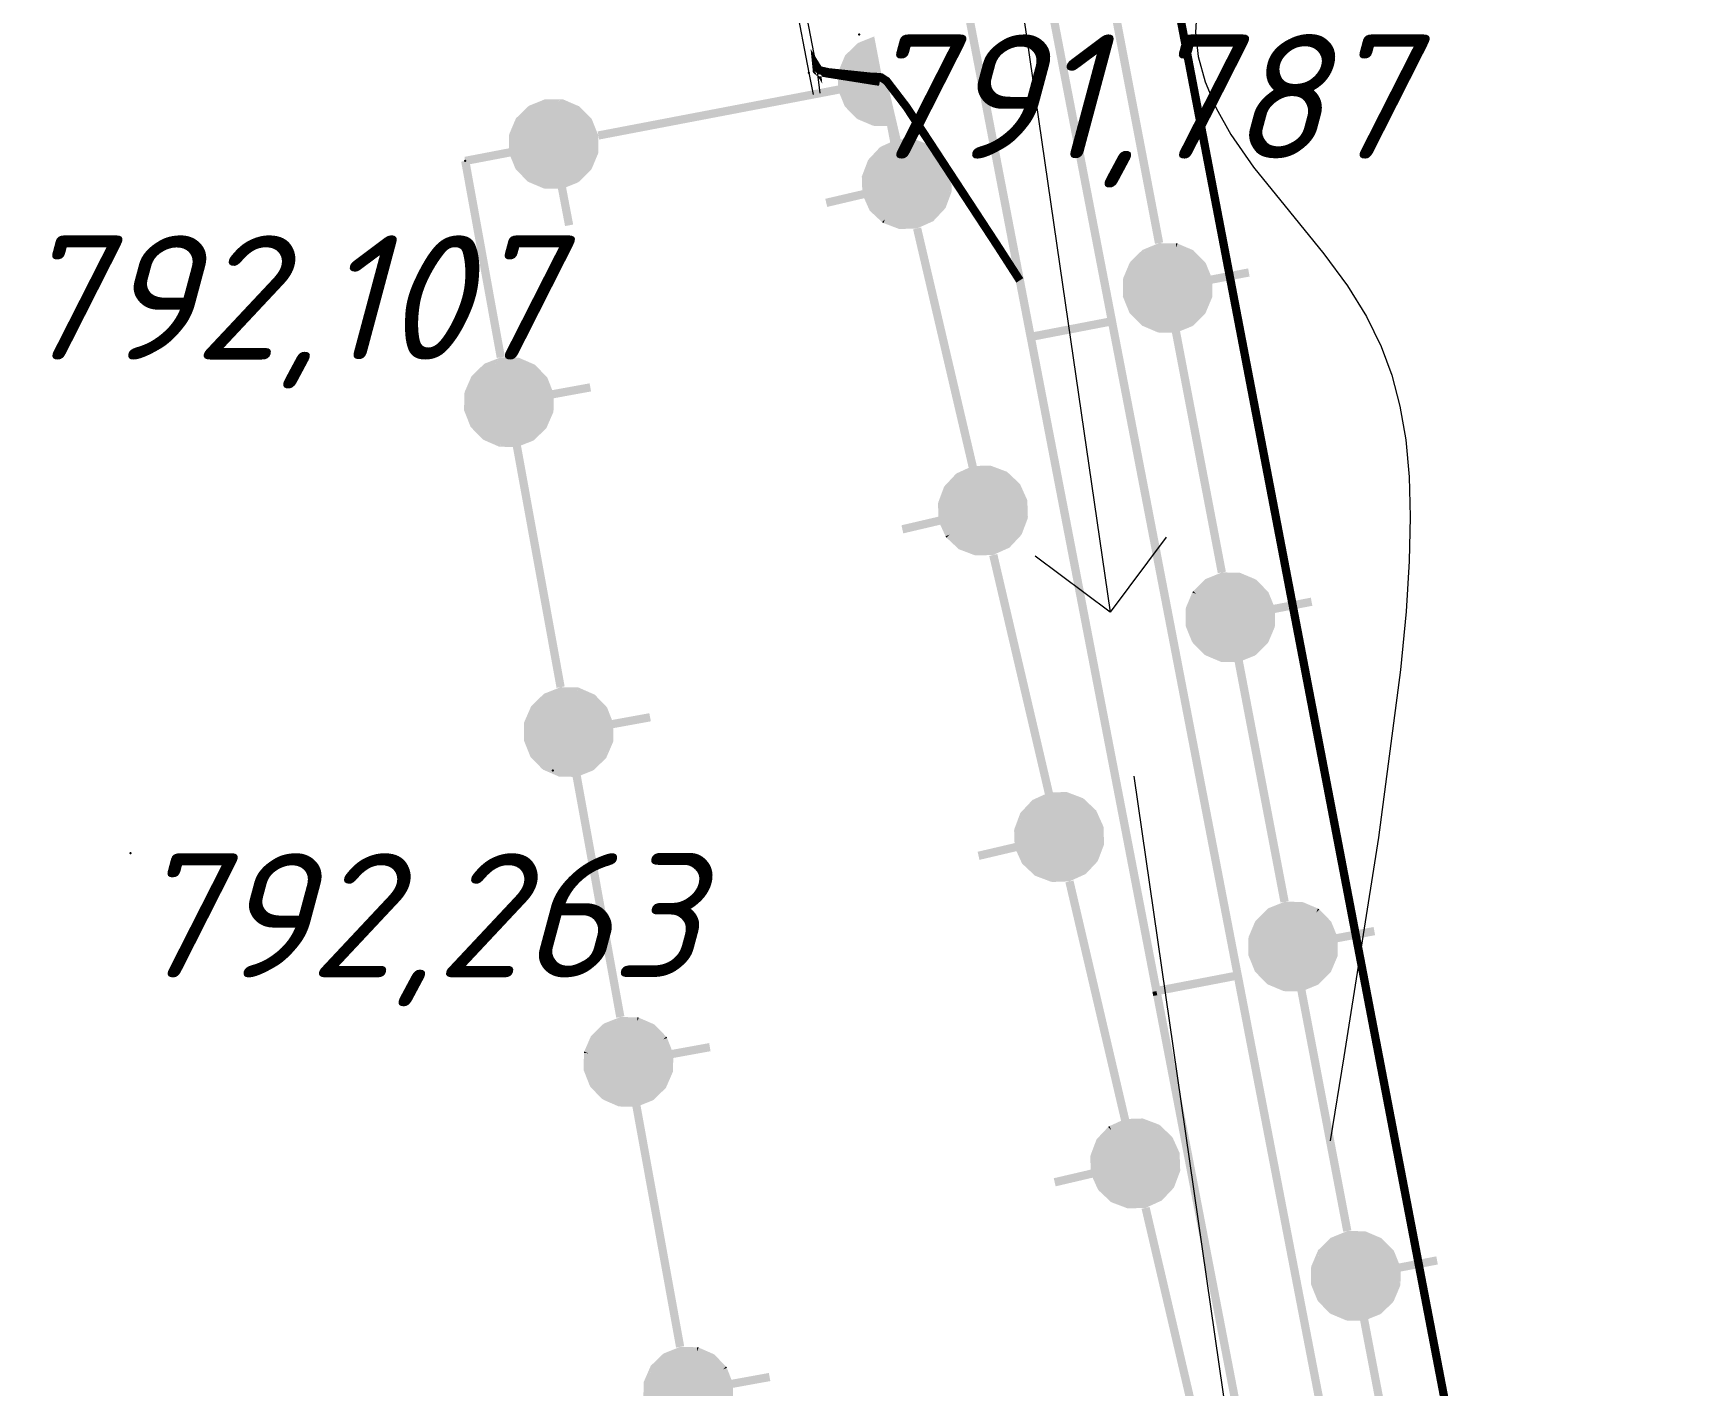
# Model space of a CAD drawing. Header units: metres. Extents: x 629572 to 645168, y 4785785 to 4790166.
# Drawn here: x 634833.16 to 634853.11, y 4788269.22 to 4788285.57 of the extents above; entities that cross this region are included whole.
import ezdxf

# ---------------------------------------------------------------- set-up
doc = ezdxf.new("R2010")
doc.units = ezdxf.units.M
doc.linetypes.add('Сплошная', pattern=[0])
doc.linetypes.add('Штриховая 1.5-1.5', pattern=[3, 1.5, -1.5])
for name, color, linetype in [('Газопровод подземный', 7, 'CONTINUOUS'), ('Горизонтали', 7, 'CONTINUOUS'), ('Дороги с покрытием (край_ бровка)', 7, 'CONTINUOUS'), ('Нурсултан', 7, 'CONTINUOUS'), ('Ограды каменные и жб (H более 1м) - по краю', 7, 'CONTINUOUS'), ('Ограды металлические (H более 1м) на металлических круглых столбах с шагом', 7, 'CONTINUOUS'), ('Проезжие части улиц и тротуаров (без бортового камня)', 7, 'CONTINUOUS')]:
    doc.layers.add(name, color=color, linetype=linetype)
doc.layers.add('ЛЭП н.напряж. подзем.', color=10, linetype='SIL_KAB_NIZVOLT', lineweight=13)
doc.styles.add('ISOCPEUR', font='isocpeui.ttf')
doc.styles.get("Standard").update_dxf_attribs({"font": 'isocpeui.ttf'})
doc.linetypes.add('GAZ_NADZ', pattern='A,10,-2.2,["|",Standard,S=1.8,R=0,X=-1.5,Y=-1],0,["-",Standard,S=1.5,R=0,X=-1.5,Y=0.05],-0.05', length=12.25)
doc.linetypes.add('SIL_KAB_NIZVOLT', pattern='A,1,["<",Standard,S=1.6,R=0,X=-1,Y=-0.8],6,0,1,[">",Standard,S=1.6,R=0,X=-0.8,Y=-0.8],-2,8,-2', length=20)

msp = doc.modelspace()

# ---------------------------------------------------------------- hatches: boundary and pattern name
at = {"layer": 'Ограды каменные и жб (H более 1м) - по краю'}
for points in [[(634844.164, 4788287.686), (634844.015, 4788288.459), (634844.004, 4788288.457), (634844.015, 4788288.459), (634843.765, 4788289.763), (634843.666, 4788289.744), (634843.917, 4788288.441), (634843.917, 4788288.441), (634843.917, 4788288.441), (634844.066, 4788287.667), (634844.605, 4788284.863), (634845.177, 4788281.888), (634845.187, 4788281.839), (634845.236, 4788281.848), (634846.218, 4788282.037), (634846.267, 4788282.047), (634846.258, 4788282.096), (634845.685, 4788285.07), (634845.146, 4788287.875), (634844.997, 4788288.648), (634844.747, 4788289.952), (634844.648, 4788289.933), (634844.899, 4788288.629), (634844.961, 4788288.641), (634844.986, 4788288.646), (634844.961, 4788288.641), (634844.961, 4788288.641), (634844.899, 4788288.629), (634845.048, 4788287.856), (634845.587, 4788285.051), (634846.15, 4788282.126), (634845.266, 4788281.956), (634844.703, 4788284.881)], [(634845.586, 4788279.762), (634846.126, 4788276.957), (634846.698, 4788273.983), (634846.747, 4788273.992), (634846.757, 4788273.943), (634847.739, 4788274.132), (634847.788, 4788274.142), (634847.778, 4788274.191), (634847.729, 4788274.181), (634847.778, 4788274.191), (634847.206, 4788277.165), (634846.667, 4788279.97), (634846.267, 4788282.047), (634846.169, 4788282.028), (634846.568, 4788279.951), (634847.108, 4788277.146), (634847.671, 4788274.221), (634846.787, 4788274.051), (634846.224, 4788276.976), (634845.685, 4788279.781), (634845.285, 4788281.858), (634845.187, 4788281.839)], [(634847.107, 4788271.857), (634847.647, 4788269.052), (634848.219, 4788266.078), (634848.228, 4788266.029), (634848.277, 4788266.038), (634849.259, 4788266.227), (634849.25, 4788266.276), (634849.299, 4788266.286), (634848.727, 4788269.26), (634848.187, 4788272.065), (634847.788, 4788274.142), (634847.69, 4788274.123), (634848.089, 4788272.046), (634848.629, 4788269.241), (634849.191, 4788266.316), (634848.308, 4788266.146), (634847.745, 4788269.071), (634847.205, 4788271.876), (634846.806, 4788273.953), (634846.708, 4788273.934)], [(634846.757, 4788273.943), (634846.747, 4788273.992), (634846.698, 4788273.983), (634846.708, 4788273.934)]]:
    msp.add_hatch(color=7, dxfattribs=at).paths.add_polyline_path(points)
at = {"layer": 'Ограды металлические (H более 1м) на металлических круглых столбах с шагом'}
for points in [[(634846.175, 4788285.928), (634846.729, 4788283.021), (634846.828, 4788283.04), (634846.274, 4788285.946), (634846.417, 4788286.004), (634846.41, 4788286.021), (634846.414, 4788286.011), (634846.417, 4788286.004), (634846.426, 4788286.008), (634846.433, 4788286.015), (634846.455, 4788286.081), (634846.455, 4788286.081), (634846.433, 4788286.015), (634846.572, 4788286.152), (634846.583, 4788286.168), (634846.579, 4788286.224), (634846.576, 4788286.258), (634846.576, 4788286.258), (634846.583, 4788286.168), (634846.659, 4788286.347), (634846.663, 4788286.367), (634846.613, 4788286.367), (634846.663, 4788286.367), (634846.664, 4788286.521), (634847.115, 4788286.607), (634847.096, 4788286.705), (634846.645, 4788286.619), (634846.595, 4788286.743), (634846.588, 4788286.762), (634846.541, 4788286.743), (634846.543, 4788286.745), (634846.541, 4788286.743), (634846.588, 4788286.762), (634846.584, 4788286.771), (634846.577, 4788286.778), (634846.487, 4788286.869), (634846.44, 4788286.917), (634846.433, 4788286.924), (634846.424, 4788286.928), (634846.382, 4788286.946), (634846.244, 4788287.004), (634846.235, 4788287.008), (634846.225, 4788287.008), (634846.225, 4788287), (634846.225, 4788286.958), (634846.225, 4788287.008), (634846.03, 4788287.01), (634846.03, 4788286.971), (634846.03, 4788286.97), (634846.03, 4788287.01), (634846.02, 4788287.01), (634846.011, 4788287.006), (634845.945, 4788286.93), (634845.945, 4788286.93), (634845.971, 4788286.96), (634846.011, 4788287.006), (634845.83, 4788286.933), (634845.849, 4788286.886), (634845.833, 4788286.926), (634845.83, 4788286.933), (634845.821, 4788286.929), (634845.814, 4788286.922), (634845.792, 4788286.856), (634845.792, 4788286.856), (634845.814, 4788286.922), (634845.675, 4788286.785), (634845.71, 4788286.75), (634845.664, 4788286.769), (634845.668, 4788286.713), (634845.67, 4788286.679), (634845.67, 4788286.679), (634845.664, 4788286.769), (634845.588, 4788286.589), (634845.633, 4788286.57), (634845.618, 4788286.577), (634845.588, 4788286.589), (634845.584, 4788286.57), (634845.634, 4788286.57), (634845.584, 4788286.57), (634845.593, 4788286.552), (634845.63, 4788286.479), (634845.63, 4788286.479), (634845.584, 4788286.57), (634845.582, 4788286.375), (634845.582, 4788286.365), (634845.586, 4788286.356), (634845.652, 4788286.194), (634845.659, 4788286.175), (634845.67, 4788286.159), (634845.76, 4788286.067), (634845.807, 4788286.02), (634845.823, 4788286.009), (634845.829, 4788286.024), (634845.842, 4788286.055), (634845.823, 4788286.009), (634845.865, 4788285.991), (634846.002, 4788285.933), (634846.011, 4788285.929), (634846.021, 4788285.929)], [(634842.897, 4788284.935), (634839.991, 4788284.38), (634840.009, 4788284.282), (634842.916, 4788284.837), (634842.974, 4788284.694), (634843.02, 4788284.712), (634842.981, 4788284.697), (634842.974, 4788284.694), (634842.984, 4788284.677), (634843.121, 4788284.538), (634843.137, 4788284.527), (634843.317, 4788284.451), (634843.336, 4788284.447), (634843.337, 4788284.497), (634843.336, 4788284.447), (634843.49, 4788284.446), (634843.576, 4788283.995), (634843.625, 4788284.005), (634843.579, 4788284.25), (634843.541, 4788284.446), (634843.541, 4788284.448), (634843.534, 4788284.486), (634843.534, 4788284.486), (634843.532, 4788284.496), (634843.532, 4788284.496), (634843.532, 4788284.496), (634843.532, 4788284.496), (634843.532, 4788284.496), (634843.531, 4788284.501), (634843.53, 4788284.506), (634843.53, 4788284.506), (634843.526, 4788284.524), (634843.526, 4788284.528), (634843.523, 4788284.541), (634843.522, 4788284.546), (634843.354, 4788285.428), (634843.353, 4788285.433), (634843.346, 4788285.468), (634843.344, 4788285.478), (634843.335, 4788285.526), (634843.335, 4788285.528), (634843.326, 4788285.524), (634843.163, 4788285.459), (634843.145, 4788285.451), (634843.163, 4788285.405), (634843.145, 4788285.451), (634843.128, 4788285.441), (634843.037, 4788285.351), (634842.989, 4788285.304), (634842.982, 4788285.297), (634842.978, 4788285.288), (634842.961, 4788285.246), (634842.902, 4788285.108), (634842.898, 4788285.089), (634842.906, 4788285.089), (634842.942, 4788285.088), (634842.898, 4788285.089)], [(634843.654, 4788284.283), (634843.487, 4788284.998), (634843.461, 4788284.992), (634843.389, 4788284.976), (634843.556, 4788284.26), (634843.416, 4788284.196), (634843.4, 4788284.185), (634843.381, 4788284.118), (634843.4, 4788284.185), (634843.267, 4788284.042), (634843.303, 4788284.008), (634843.279, 4788284.031), (634843.267, 4788284.042), (634843.257, 4788284.026), (634843.263, 4788283.97), (634843.267, 4788283.936), (634843.257, 4788284.026), (634843.188, 4788283.843), (634843.235, 4788283.826), (634843.218, 4788283.832), (634843.188, 4788283.843), (634843.184, 4788283.834), (634843.185, 4788283.824), (634843.195, 4788283.806), (634843.235, 4788283.734), (634843.185, 4788283.824), (634843.19, 4788283.67), (634842.743, 4788283.566), (634842.766, 4788283.468), (634843.213, 4788283.573), (634843.268, 4788283.45), (634843.276, 4788283.432), (634843.28, 4788283.423), (634843.288, 4788283.416), (634843.31, 4788283.44), (634843.322, 4788283.453), (634843.288, 4788283.416), (634843.381, 4788283.329), (634843.43, 4788283.283), (634843.464, 4788283.32), (634843.447, 4788283.273), (634843.489, 4788283.257), (634843.629, 4788283.204), (634843.638, 4788283.201), (634843.648, 4788283.201), (634843.843, 4788283.207), (634843.853, 4788283.208), (634843.862, 4788283.212), (634844.04, 4788283.292), (634844.019, 4788283.338), (634844.037, 4788283.299), (634844.04, 4788283.292), (634844.049, 4788283.296), (634844.056, 4788283.304), (634844.019, 4788283.338), (634844.056, 4788283.304), (634844.075, 4788283.371), (634844.056, 4788283.304), (634844.189, 4788283.446), (634844.196, 4788283.453), (634844.2, 4788283.463), (634844.153, 4788283.48), (634844.2, 4788283.463), (634844.268, 4788283.645), (634844.222, 4788283.663), (634844.238, 4788283.657), (634844.268, 4788283.645), (634844.271, 4788283.665), (634844.221, 4788283.663), (634844.271, 4788283.665), (634844.262, 4788283.682), (634844.249, 4788283.705), (634844.271, 4788283.665), (634844.265, 4788283.86), (634844.265, 4788283.87), (634844.261, 4788283.879), (634844.188, 4788284.038), (634844.18, 4788284.056), (634844.134, 4788284.036), (634844.18, 4788284.056), (634844.169, 4788284.072), (634844.146, 4788284.048), (634844.141, 4788284.043), (634844.169, 4788284.072), (634844.075, 4788284.16), (634844.026, 4788284.205), (634844.019, 4788284.212), (634844.01, 4788284.216), (634843.967, 4788284.232), (634843.827, 4788284.284), (634843.809, 4788284.238), (634843.809, 4788284.241), (634843.809, 4788284.238), (634843.827, 4788284.284), (634843.818, 4788284.288), (634843.808, 4788284.288)], [(634838.869, 4788281.66), (634838.448, 4788283.984), (634838.937, 4788284.077), (634838.995, 4788283.935), (634839.005, 4788283.918), (634839.142, 4788283.779), (634839.149, 4788283.772), (634839.158, 4788283.768), (634839.178, 4788283.814), (634839.158, 4788283.768), (634839.214, 4788283.772), (634839.248, 4788283.775), (634839.158, 4788283.768), (634839.338, 4788283.692), (634839.357, 4788283.688), (634839.357, 4788283.738), (634839.357, 4788283.688), (634839.511, 4788283.687), (634839.597, 4788283.236), (634839.695, 4788283.255), (634839.609, 4788283.706), (634839.734, 4788283.756), (634839.752, 4788283.764), (634839.768, 4788283.774), (634839.86, 4788283.864), (634839.907, 4788283.911), (634839.872, 4788283.947), (634839.907, 4788283.911), (634839.918, 4788283.927), (634839.936, 4788283.969), (634839.994, 4788284.107), (634839.948, 4788284.126), (634839.994, 4788284.107), (634839.998, 4788284.116), (634839.998, 4788284.126), (634839.991, 4788284.126), (634839.954, 4788284.126), (634839.998, 4788284.126), (634840, 4788284.321), (634840, 4788284.331), (634839.996, 4788284.34), (634839.959, 4788284.325), (634839.996, 4788284.34), (634839.923, 4788284.521), (634839.911, 4788284.516), (634839.916, 4788284.518), (634839.923, 4788284.521), (634839.919, 4788284.53), (634839.912, 4788284.537), (634839.877, 4788284.502), (634839.912, 4788284.537), (634839.775, 4788284.677), (634839.74, 4788284.641), (634839.764, 4788284.665), (634839.775, 4788284.677), (634839.768, 4788284.684), (634839.759, 4788284.687), (634839.58, 4788284.764), (634839.56, 4788284.718), (634839.567, 4788284.734), (634839.58, 4788284.764), (634839.571, 4788284.767), (634839.561, 4788284.768), (634839.542, 4788284.758), (634839.469, 4788284.721), (634839.561, 4788284.768), (634839.365, 4788284.769), (634839.356, 4788284.769), (634839.346, 4788284.765), (634839.184, 4788284.7), (634839.165, 4788284.692), (634839.149, 4788284.681), (634839.172, 4788284.658), (634839.184, 4788284.646), (634839.149, 4788284.681), (634839.058, 4788284.591), (634839.01, 4788284.545), (634839.003, 4788284.538), (634838.999, 4788284.528), (634838.981, 4788284.487), (634838.923, 4788284.349), (634838.969, 4788284.329), (634838.923, 4788284.349), (634838.919, 4788284.33), (634838.918, 4788284.176), (634838.381, 4788284.073), (634838.384, 4788284.054), (634838.39, 4788284.024), (634838.36, 4788284.019), (634838.341, 4788284.015), (634838.771, 4788281.642)], [(634843.452, 4788283.288), (634843.464, 4788283.32), (634843.43, 4788283.283), (634843.447, 4788283.273)], [(634844.575, 4788280.338), (634843.902, 4788283.219), (634843.805, 4788283.196), (634844.477, 4788280.315), (634844.337, 4788280.251), (634844.321, 4788280.24), (634844.302, 4788280.173), (634844.321, 4788280.24), (634844.188, 4788280.097), (634844.177, 4788280.081), (634844.109, 4788279.898), (634844.106, 4788279.879), (634844.111, 4788279.725), (634843.664, 4788279.621), (634843.686, 4788279.523), (634844.133, 4788279.628), (634844.189, 4788279.505), (634844.197, 4788279.487), (634844.243, 4788279.508), (634844.208, 4788279.472), (634844.302, 4788279.384), (634844.351, 4788279.338), (634844.358, 4788279.331), (634844.367, 4788279.328), (634844.41, 4788279.312), (634844.55, 4788279.259), (634844.559, 4788279.256), (634844.569, 4788279.256), (634844.764, 4788279.262), (634844.763, 4788279.301), (634844.763, 4788279.302), (634844.764, 4788279.262), (634844.774, 4788279.263), (634844.783, 4788279.267), (634844.767, 4788279.303), (634844.783, 4788279.267), (634844.846, 4788279.346), (634844.821, 4788279.315), (634844.783, 4788279.267), (634844.961, 4788279.347), (634844.97, 4788279.352), (634844.977, 4788279.359), (634844.996, 4788279.426), (634844.977, 4788279.359), (634845.11, 4788279.501), (634845.12, 4788279.518), (634845.074, 4788279.535), (634845.12, 4788279.518), (634845.114, 4788279.573), (634845.11, 4788279.608), (634845.12, 4788279.518), (634845.189, 4788279.7), (634845.192, 4788279.72), (634845.142, 4788279.718), (634845.143, 4788279.718), (634845.142, 4788279.718), (634845.192, 4788279.72), (634845.186, 4788279.915), (634845.185, 4788279.925), (634845.181, 4788279.934), (634845.145, 4788279.917), (634845.181, 4788279.934), (634845.109, 4788280.093), (634845.101, 4788280.111), (634845.097, 4788280.12), (634845.089, 4788280.127), (634845.067, 4788280.104), (634845.055, 4788280.091), (634845.089, 4788280.127), (634844.996, 4788280.215), (634844.947, 4788280.261), (634844.94, 4788280.267), (634844.93, 4788280.271), (634844.888, 4788280.287), (634844.748, 4788280.339), (634844.729, 4788280.343), (634844.729, 4788280.335), (634844.73, 4788280.301), (634844.729, 4788280.343)], [(634846.934, 4788281.948), (634847.488, 4788279.042), (634847.586, 4788279.06), (634847.032, 4788281.967), (634847.175, 4788282.025), (634847.168, 4788282.041), (634847.172, 4788282.032), (634847.175, 4788282.025), (634847.184, 4788282.029), (634847.191, 4788282.035), (634847.156, 4788282.071), (634847.191, 4788282.035), (634847.33, 4788282.172), (634847.31, 4788282.193), (634847.319, 4788282.184), (634847.33, 4788282.172), (634847.337, 4788282.179), (634847.341, 4788282.188), (634847.295, 4788282.208), (634847.295, 4788282.208), (634847.341, 4788282.188), (634847.337, 4788282.244), (634847.335, 4788282.279), (634847.335, 4788282.279), (634847.341, 4788282.188), (634847.417, 4788282.368), (634847.421, 4788282.377), (634847.421, 4788282.387), (634847.371, 4788282.388), (634847.421, 4788282.387), (634847.412, 4788282.405), (634847.375, 4788282.479), (634847.375, 4788282.479), (634847.421, 4788282.387), (634847.423, 4788282.541), (634847.873, 4788282.627), (634847.855, 4788282.725), (634847.404, 4788282.639), (634847.353, 4788282.764), (634847.346, 4788282.782), (634847.335, 4788282.799), (634847.245, 4788282.89), (634847.198, 4788282.938), (634847.182, 4788282.949), (634847.176, 4788282.933), (634847.163, 4788282.903), (634847.182, 4788282.949), (634847.141, 4788282.966), (634847.003, 4788283.025), (634846.983, 4788282.979), (634846.984, 4788283.029), (634846.789, 4788283.03), (634846.788, 4788282.991), (634846.788, 4788282.99), (634846.788, 4788282.99), (634846.789, 4788283.03), (634846.779, 4788283.03), (634846.769, 4788283.027), (634846.589, 4788282.953), (634846.607, 4788282.907), (634846.591, 4788282.946), (634846.589, 4788282.953), (634846.579, 4788282.95), (634846.572, 4788282.943), (634846.607, 4788282.907), (634846.572, 4788282.943), (634846.433, 4788282.806), (634846.422, 4788282.79), (634846.426, 4788282.734), (634846.429, 4788282.7), (634846.429, 4788282.7), (634846.422, 4788282.79), (634846.346, 4788282.61), (634846.342, 4788282.591), (634846.392, 4788282.591), (634846.377, 4788282.597), (634846.392, 4788282.591), (634846.342, 4788282.591), (634846.351, 4788282.573), (634846.388, 4788282.499), (634846.388, 4788282.499), (634846.342, 4788282.591), (634846.341, 4788282.396), (634846.34, 4788282.386), (634846.344, 4788282.377), (634846.41, 4788282.214), (634846.417, 4788282.196), (634846.421, 4788282.187), (634846.428, 4788282.18), (634846.451, 4788282.202), (634846.464, 4788282.215), (634846.428, 4788282.18), (634846.518, 4788282.088), (634846.565, 4788282.041), (634846.572, 4788282.033), (634846.581, 4788282.03), (634846.623, 4788282.012), (634846.761, 4788281.953), (634846.78, 4788281.949)], [(634847.003, 4788283.025), (634846.994, 4788283.029), (634846.984, 4788283.029), (634846.984, 4788283.021), (634846.983, 4788282.979)], [(634838.966, 4788280.567), (634839.494, 4788277.656), (634839.592, 4788277.674), (634839.064, 4788280.585), (634839.207, 4788280.642), (634839.189, 4788280.688), (634839.205, 4788280.649), (634839.207, 4788280.642), (634839.224, 4788280.652), (634839.364, 4788280.788), (634839.371, 4788280.795), (634839.375, 4788280.804), (634839.329, 4788280.824), (634839.375, 4788280.804), (634839.372, 4788280.86), (634839.369, 4788280.894), (634839.375, 4788280.804), (634839.453, 4788280.983), (634839.457, 4788280.992), (634839.457, 4788281.002), (634839.46, 4788281.156), (634839.911, 4788281.238), (634839.894, 4788281.336), (634839.442, 4788281.254), (634839.393, 4788281.379), (634839.385, 4788281.398), (634839.382, 4788281.407), (634839.375, 4788281.414), (634839.351, 4788281.391), (634839.339, 4788281.379), (634839.375, 4788281.414), (634839.286, 4788281.506), (634839.239, 4788281.554), (634839.203, 4788281.52), (634839.239, 4788281.554), (634839.232, 4788281.561), (634839.223, 4788281.565), (634839.217, 4788281.55), (634839.209, 4788281.533), (634839.223, 4788281.565), (634839.182, 4788281.583), (634839.044, 4788281.643), (634839.035, 4788281.647), (634839.025, 4788281.647), (634839.025, 4788281.64), (634839.025, 4788281.626), (634839.025, 4788281.647), (634838.83, 4788281.651), (634838.82, 4788281.651), (634838.811, 4788281.647), (634838.826, 4788281.61), (634838.811, 4788281.647), (634838.745, 4788281.572), (634838.77, 4788281.601), (634838.811, 4788281.647), (634838.629, 4788281.576), (634838.637, 4788281.556), (634838.632, 4788281.568), (634838.629, 4788281.576), (634838.62, 4788281.572), (634838.613, 4788281.565), (634838.648, 4788281.529), (634838.613, 4788281.565), (634838.591, 4788281.499), (634838.613, 4788281.565), (634838.473, 4788281.429), (634838.508, 4788281.393), (634838.484, 4788281.417), (634838.473, 4788281.429), (634838.466, 4788281.422), (634838.462, 4788281.413), (634838.384, 4788281.234), (634838.38, 4788281.215), (634838.43, 4788281.214), (634838.38, 4788281.215), (634838.376, 4788281.02), (634838.416, 4788281.02), (634838.376, 4788281.02), (634838.376, 4788281.01), (634838.38, 4788281.001), (634838.444, 4788280.838), (634838.452, 4788280.82), (634838.498, 4788280.838), (634838.452, 4788280.82), (634838.455, 4788280.81), (634838.462, 4788280.803), (634838.551, 4788280.711), (634838.598, 4788280.663), (634838.634, 4788280.698), (634838.598, 4788280.663), (634838.614, 4788280.652), (634838.655, 4788280.634), (634838.793, 4788280.574), (634838.802, 4788280.57), (634838.812, 4788280.57), (634838.812, 4788280.578), (634838.813, 4788280.62), (634838.812, 4788280.57)], [(634844.201, 4788279.478), (634844.208, 4788279.472), (634844.231, 4788279.495), (634844.243, 4788279.508), (634844.197, 4788279.487)], [(634845.495, 4788276.393), (634844.823, 4788279.274), (634844.725, 4788279.251), (634845.398, 4788276.37), (634845.258, 4788276.306), (634845.249, 4788276.302), (634845.242, 4788276.295), (634845.223, 4788276.228), (634845.242, 4788276.295), (634845.109, 4788276.153), (634845.102, 4788276.145), (634845.098, 4788276.136), (634845.145, 4788276.118), (634845.098, 4788276.136), (634845.105, 4788276.08), (634845.109, 4788276.046), (634845.098, 4788276.136), (634845.03, 4788275.953), (634845.026, 4788275.934), (634845.031, 4788275.78), (634844.585, 4788275.676), (634844.607, 4788275.578), (634845.054, 4788275.683), (634845.11, 4788275.561), (634845.118, 4788275.542), (634845.122, 4788275.533), (634845.129, 4788275.527), (634845.151, 4788275.55), (634845.163, 4788275.563), (634845.129, 4788275.527), (634845.223, 4788275.439), (634845.272, 4788275.393), (634845.279, 4788275.386), (634845.288, 4788275.383), (634845.331, 4788275.367), (634845.471, 4788275.314), (634845.49, 4788275.311), (634845.49, 4788275.319), (634845.488, 4788275.361), (634845.49, 4788275.311), (634845.685, 4788275.318), (634845.695, 4788275.318), (634845.704, 4788275.322), (634845.753, 4788275.383), (634845.742, 4788275.37), (634845.704, 4788275.322), (634845.882, 4788275.403), (634845.898, 4788275.414), (634845.917, 4788275.481), (634845.898, 4788275.414), (634846.031, 4788275.556), (634846.041, 4788275.573), (634845.994, 4788275.59), (634846.041, 4788275.573), (634846.035, 4788275.628), (634846.031, 4788275.663), (634846.041, 4788275.573), (634846.11, 4788275.755), (634846.113, 4788275.775), (634846.103, 4788275.792), (634846.063, 4788275.864), (634846.113, 4788275.775), (634846.107, 4788275.97), (634846.067, 4788275.968), (634846.107, 4788275.97), (634846.106, 4788275.98), (634846.102, 4788275.989), (634846.03, 4788276.148), (634846.022, 4788276.166), (634846.018, 4788276.175), (634846.01, 4788276.182), (634845.988, 4788276.159), (634845.976, 4788276.146), (634846.01, 4788276.182), (634845.917, 4788276.27), (634845.868, 4788276.316), (634845.834, 4788276.279), (634845.868, 4788276.316), (634845.861, 4788276.322), (634845.851, 4788276.326), (634845.809, 4788276.342), (634845.669, 4788276.395), (634845.659, 4788276.398), (634845.649, 4788276.398), (634845.65, 4788276.39), (634845.651, 4788276.348), (634845.649, 4788276.398)], [(634847.692, 4788277.969), (634848.246, 4788275.062), (634848.345, 4788275.081), (634847.791, 4788277.988), (634847.933, 4788278.045), (634847.927, 4788278.062), (634847.931, 4788278.052), (634847.933, 4788278.045), (634847.95, 4788278.056), (634847.972, 4788278.122), (634847.972, 4788278.122), (634847.95, 4788278.056), (634848.089, 4788278.193), (634848.1, 4788278.209), (634848.096, 4788278.265), (634848.093, 4788278.299), (634848.093, 4788278.299), (634848.1, 4788278.209), (634848.176, 4788278.389), (634848.18, 4788278.408), (634848.171, 4788278.426), (634848.134, 4788278.499), (634848.18, 4788278.408), (634848.181, 4788278.562), (634848.632, 4788278.648), (634848.613, 4788278.746), (634848.162, 4788278.66), (634848.112, 4788278.784), (634848.104, 4788278.803), (634848.058, 4788278.784), (634848.104, 4788278.803), (634848.101, 4788278.812), (634848.094, 4788278.819), (634848.004, 4788278.911), (634847.957, 4788278.958), (634847.921, 4788278.923), (634847.957, 4788278.958), (634847.95, 4788278.965), (634847.941, 4788278.969), (634847.899, 4788278.987), (634847.761, 4788279.045), (634847.752, 4788279.049), (634847.742, 4788279.049), (634847.547, 4788279.051), (634847.547, 4788279.012), (634847.547, 4788279.011), (634847.547, 4788279.011), (634847.547, 4788279.051), (634847.537, 4788279.051), (634847.528, 4788279.047), (634847.462, 4788278.971), (634847.488, 4788279.001), (634847.528, 4788279.047), (634847.347, 4788278.974), (634847.366, 4788278.928), (634847.35, 4788278.967), (634847.347, 4788278.974), (634847.338, 4788278.97), (634847.331, 4788278.963), (634847.309, 4788278.897), (634847.309, 4788278.897), (634847.331, 4788278.963), (634847.192, 4788278.826), (634847.227, 4788278.791), (634847.181, 4788278.81), (634847.185, 4788278.755), (634847.187, 4788278.72), (634847.187, 4788278.72), (634847.181, 4788278.81), (634847.105, 4788278.631), (634847.15, 4788278.611), (634847.134, 4788278.618), (634847.105, 4788278.631), (634847.101, 4788278.612), (634847.151, 4788278.611), (634847.101, 4788278.612), (634847.11, 4788278.593), (634847.147, 4788278.52), (634847.147, 4788278.52), (634847.101, 4788278.612), (634847.099, 4788278.417), (634847.099, 4788278.407), (634847.103, 4788278.397), (634847.168, 4788278.235), (634847.176, 4788278.217), (634847.187, 4788278.2), (634847.277, 4788278.109), (634847.323, 4788278.061), (634847.34, 4788278.05), (634847.346, 4788278.065), (634847.359, 4788278.096), (634847.34, 4788278.05), (634847.381, 4788278.032), (634847.519, 4788277.974), (634847.539, 4788278.02), (634847.538, 4788277.982), (634847.539, 4788278.02), (634847.519, 4788277.974), (634847.528, 4788277.97), (634847.538, 4788277.97)], [(634847.181, 4788278.81), (634847.227, 4788278.791), (634847.203, 4788278.815), (634847.192, 4788278.826), (634847.185, 4788278.819)], [(634839.688, 4788276.581), (634840.216, 4788273.67), (634840.314, 4788273.688), (634839.787, 4788276.599), (634839.93, 4788276.656), (634839.922, 4788276.675), (634839.927, 4788276.663), (634839.93, 4788276.656), (634839.946, 4788276.666), (634839.912, 4788276.702), (634839.946, 4788276.666), (634840.087, 4788276.802), (634840.094, 4788276.809), (634840.098, 4788276.818), (634840.094, 4788276.874), (634840.092, 4788276.908), (634840.098, 4788276.818), (634840.175, 4788276.997), (634840.179, 4788277.006), (634840.18, 4788277.016), (634840.182, 4788277.17), (634840.634, 4788277.252), (634840.616, 4788277.35), (634840.164, 4788277.268), (634840.115, 4788277.393), (634840.108, 4788277.412), (634840.061, 4788277.393), (634840.108, 4788277.412), (634840.104, 4788277.421), (634840.097, 4788277.428), (634840.074, 4788277.405), (634840.063, 4788277.394), (634840.097, 4788277.428), (634840.008, 4788277.52), (634839.962, 4788277.568), (634839.926, 4788277.534), (634839.962, 4788277.568), (634839.955, 4788277.575), (634839.946, 4788277.579), (634839.939, 4788277.564), (634839.926, 4788277.534), (634839.946, 4788277.579), (634839.904, 4788277.597), (634839.767, 4788277.657), (634839.758, 4788277.661), (634839.748, 4788277.661), (634839.748, 4788277.654), (634839.747, 4788277.611), (634839.748, 4788277.661), (634839.553, 4788277.665), (634839.543, 4788277.665), (634839.533, 4788277.661), (634839.548, 4788277.624), (634839.533, 4788277.661), (634839.467, 4788277.586), (634839.493, 4788277.615), (634839.533, 4788277.661), (634839.352, 4788277.589), (634839.36, 4788277.57), (634839.355, 4788277.582), (634839.352, 4788277.589), (634839.343, 4788277.586), (634839.336, 4788277.579), (634839.37, 4788277.543), (634839.336, 4788277.579), (634839.313, 4788277.513), (634839.336, 4788277.579), (634839.195, 4788277.443), (634839.23, 4788277.407), (634839.207, 4788277.431), (634839.195, 4788277.443), (634839.188, 4788277.436), (634839.184, 4788277.427), (634839.188, 4788277.371), (634839.19, 4788277.337), (634839.184, 4788277.427), (634839.106, 4788277.248), (634839.152, 4788277.228), (634839.136, 4788277.235), (634839.106, 4788277.248), (634839.102, 4788277.239), (634839.102, 4788277.229), (634839.099, 4788277.034), (634839.099, 4788277.024), (634839.102, 4788277.015), (634839.14, 4788277.03), (634839.102, 4788277.015), (634839.167, 4788276.852), (634839.174, 4788276.834), (634839.221, 4788276.852), (634839.174, 4788276.834), (634839.178, 4788276.824), (634839.185, 4788276.817), (634839.274, 4788276.725), (634839.32, 4788276.677), (634839.356, 4788276.712), (634839.32, 4788276.677), (634839.336, 4788276.666), (634839.343, 4788276.681), (634839.344, 4788276.684), (634839.336, 4788276.666), (634839.378, 4788276.648), (634839.515, 4788276.588), (634839.524, 4788276.584), (634839.534, 4788276.584), (634839.534, 4788276.592), (634839.535, 4788276.634), (634839.534, 4788276.584)], [(634846.416, 4788272.448), (634845.744, 4788275.329), (634845.646, 4788275.306), (634846.319, 4788272.425), (634846.179, 4788272.361), (634846.199, 4788272.316), (634846.163, 4788272.35), (634846.144, 4788272.283), (634846.163, 4788272.35), (634846.029, 4788272.208), (634846.023, 4788272.2), (634846.019, 4788272.191), (634846.066, 4788272.173), (634846.019, 4788272.191), (634845.95, 4788272.008), (634845.986, 4788271.995), (634845.981, 4788271.997), (634845.95, 4788272.008), (634845.947, 4788271.989), (634845.997, 4788271.991), (634845.947, 4788271.989), (634845.957, 4788271.971), (634845.981, 4788271.929), (634845.947, 4788271.989), (634845.952, 4788271.835), (634845.505, 4788271.731), (634845.528, 4788271.633), (634845.975, 4788271.738), (634846.03, 4788271.616), (634846.039, 4788271.597), (634846.084, 4788271.618), (634846.039, 4788271.597), (634846.05, 4788271.582), (634846.072, 4788271.605), (634846.077, 4788271.611), (634846.05, 4788271.582), (634846.144, 4788271.494), (634846.192, 4788271.448), (634846.2, 4788271.442), (634846.209, 4788271.438), (634846.252, 4788271.422), (634846.392, 4788271.369), (634846.409, 4788271.416), (634846.409, 4788271.413), (634846.409, 4788271.416), (634846.392, 4788271.369), (634846.401, 4788271.366), (634846.411, 4788271.366), (634846.606, 4788271.373), (634846.616, 4788271.373), (634846.625, 4788271.377), (634846.666, 4788271.429), (634846.663, 4788271.425), (634846.625, 4788271.377), (634846.803, 4788271.458), (634846.782, 4788271.503), (634846.799, 4788271.465), (634846.803, 4788271.458), (634846.812, 4788271.462), (634846.818, 4788271.469), (634846.838, 4788271.536), (634846.818, 4788271.469), (634846.952, 4788271.611), (634846.915, 4788271.646), (634846.94, 4788271.623), (634846.952, 4788271.611), (634846.959, 4788271.619), (634846.962, 4788271.628), (634847.031, 4788271.811), (634846.984, 4788271.828), (634847, 4788271.822), (634847.031, 4788271.811), (634847.034, 4788271.82), (634847.034, 4788271.83), (634847.024, 4788271.848), (634846.984, 4788271.919), (634847.034, 4788271.83), (634847.027, 4788272.025), (634846.987, 4788272.023), (634847.027, 4788272.025), (634847.027, 4788272.035), (634847.023, 4788272.044), (634846.951, 4788272.203), (634846.942, 4788272.221), (634846.897, 4788272.201), (634846.942, 4788272.221), (634846.931, 4788272.237), (634846.837, 4788272.325), (634846.789, 4788272.371), (634846.754, 4788272.334), (634846.789, 4788272.371), (634846.772, 4788272.381), (634846.766, 4788272.365), (634846.754, 4788272.334), (634846.772, 4788272.381), (634846.73, 4788272.397), (634846.589, 4788272.45), (634846.572, 4788272.403), (634846.589, 4788272.45), (634846.58, 4788272.453), (634846.57, 4788272.453)], [(634848.451, 4788273.99), (634849.005, 4788271.083), (634849.103, 4788271.102), (634848.549, 4788274.008), (634848.692, 4788274.066), (634848.673, 4788274.112), (634848.689, 4788274.073), (634848.692, 4788274.066), (634848.701, 4788274.07), (634848.708, 4788274.077), (634848.847, 4788274.214), (634848.827, 4788274.234), (634848.836, 4788274.225), (634848.847, 4788274.214), (634848.854, 4788274.221), (634848.858, 4788274.23), (634848.812, 4788274.249), (634848.858, 4788274.23), (634848.934, 4788274.409), (634848.938, 4788274.419), (634848.938, 4788274.428), (634848.929, 4788274.447), (634848.892, 4788274.52), (634848.938, 4788274.428), (634848.939, 4788274.583), (634849.39, 4788274.668), (634849.372, 4788274.767), (634848.921, 4788274.681), (634848.87, 4788274.805), (634848.863, 4788274.824), (634848.817, 4788274.805), (634848.817, 4788274.805), (634848.863, 4788274.824), (634848.852, 4788274.84), (634848.762, 4788274.931), (634848.715, 4788274.979), (634848.68, 4788274.944), (634848.699, 4788274.99), (634848.657, 4788275.008), (634848.52, 4788275.066), (634848.5, 4788275.02), (634848.52, 4788275.066), (634848.5, 4788275.07), (634848.305, 4788275.072), (634848.305, 4788275.033), (634848.305, 4788275.032), (634848.305, 4788275.032), (634848.305, 4788275.072), (634848.295, 4788275.072), (634848.286, 4788275.068), (634848.105, 4788274.995), (634848.124, 4788274.948), (634848.108, 4788274.988), (634848.105, 4788274.995), (634848.096, 4788274.991), (634848.089, 4788274.984), (634848.124, 4788274.948), (634848.089, 4788274.984), (634847.95, 4788274.847), (634847.939, 4788274.831), (634847.943, 4788274.775), (634847.946, 4788274.741), (634847.946, 4788274.741), (634847.939, 4788274.831), (634847.863, 4788274.651), (634847.859, 4788274.632), (634847.868, 4788274.614), (634847.905, 4788274.541), (634847.905, 4788274.541), (634847.859, 4788274.632), (634847.857, 4788274.437), (634847.857, 4788274.427), (634847.861, 4788274.418), (634847.927, 4788274.256), (634847.934, 4788274.237), (634847.938, 4788274.228), (634847.945, 4788274.221), (634847.968, 4788274.244), (634847.981, 4788274.256), (634847.945, 4788274.221), (634848.035, 4788274.129), (634848.082, 4788274.082), (634848.089, 4788274.075), (634848.098, 4788274.071), (634848.14, 4788274.053), (634848.278, 4788273.995), (634848.297, 4788273.991)], [(634848.693, 4788274.975), (634848.68, 4788274.944), (634848.715, 4788274.979), (634848.699, 4788274.99)], [(634840.411, 4788272.595), (634840.939, 4788269.684), (634841.037, 4788269.702), (634840.509, 4788272.613), (634840.653, 4788272.67), (634840.645, 4788272.689), (634840.65, 4788272.677), (634840.653, 4788272.67), (634840.669, 4788272.68), (634840.634, 4788272.716), (634840.669, 4788272.68), (634840.809, 4788272.816), (634840.816, 4788272.823), (634840.82, 4788272.832), (634840.898, 4788273.011), (634840.902, 4788273.02), (634840.902, 4788273.03), (634840.905, 4788273.184), (634841.356, 4788273.266), (634841.339, 4788273.364), (634840.887, 4788273.282), (634840.838, 4788273.407), (634840.83, 4788273.426), (634840.784, 4788273.407), (634840.82, 4788273.442), (634840.731, 4788273.534), (634840.684, 4788273.582), (634840.677, 4788273.589), (634840.668, 4788273.593), (634840.627, 4788273.611), (634840.489, 4788273.671), (634840.469, 4788273.625), (634840.47, 4788273.675), (634840.275, 4788273.679), (634840.265, 4788273.679), (634840.256, 4788273.675), (634840.271, 4788273.638), (634840.256, 4788273.675), (634840.19, 4788273.6), (634840.215, 4788273.629), (634840.256, 4788273.675), (634840.074, 4788273.603), (634840.093, 4788273.557), (634840.077, 4788273.596), (634840.074, 4788273.603), (634840.065, 4788273.6), (634840.058, 4788273.593), (634840.036, 4788273.527), (634840.058, 4788273.593), (634839.918, 4788273.457), (634839.911, 4788273.45), (634839.907, 4788273.441), (634839.953, 4788273.421), (634839.907, 4788273.441), (634839.91, 4788273.385), (634839.912, 4788273.351), (634839.907, 4788273.441), (634839.829, 4788273.262), (634839.875, 4788273.242), (634839.825, 4788273.243), (634839.822, 4788273.048), (634839.821, 4788273.038), (634839.825, 4788273.029), (634839.862, 4788273.044), (634839.825, 4788273.029), (634839.889, 4788272.866), (634839.897, 4788272.848), (634839.907, 4788272.831), (634839.996, 4788272.739), (634840.043, 4788272.691), (634840.079, 4788272.726), (634840.043, 4788272.691), (634840.059, 4788272.68), (634840.065, 4788272.695), (634840.066, 4788272.696), (634840.059, 4788272.68), (634840.1, 4788272.662), (634840.238, 4788272.602), (634840.247, 4788272.598), (634840.257, 4788272.598)], [(634840.489, 4788273.671), (634840.48, 4788273.675), (634840.47, 4788273.675), (634840.47, 4788273.668), (634840.469, 4788273.625)], [(634840.83, 4788273.426), (634840.827, 4788273.435), (634840.82, 4788273.442), (634840.797, 4788273.419), (634840.784, 4788273.407)], [(634839.825, 4788273.243), (634839.875, 4788273.242), (634839.859, 4788273.249), (634839.829, 4788273.262), (634839.825, 4788273.253)], [(634846.17, 4788272.357), (634846.163, 4788272.35), (634846.199, 4788272.316), (634846.182, 4788272.354), (634846.179, 4788272.361)], [(634847.337, 4788268.503), (634846.664, 4788271.384), (634846.567, 4788271.362), (634847.24, 4788268.48), (634847.099, 4788268.416), (634847.12, 4788268.371), (634847.103, 4788268.41), (634847.099, 4788268.416), (634847.09, 4788268.412), (634847.084, 4788268.405), (634847.12, 4788268.371), (634847.084, 4788268.405), (634846.95, 4788268.263), (634846.943, 4788268.255), (634846.94, 4788268.246), (634846.871, 4788268.063), (634846.907, 4788268.05), (634846.902, 4788268.052), (634846.871, 4788268.063), (634846.868, 4788268.054), (634846.868, 4788268.044), (634846.918, 4788268.046), (634846.868, 4788268.044), (634846.878, 4788268.026), (634846.918, 4788267.955), (634846.868, 4788268.044), (634846.873, 4788267.89), (634846.426, 4788267.786), (634846.449, 4788267.689), (634846.896, 4788267.793), (634846.951, 4788267.671), (634846.959, 4788267.653), (634846.971, 4788267.637), (634847.064, 4788267.549), (634847.113, 4788267.503), (634847.147, 4788267.54), (634847.113, 4788267.503), (634847.13, 4788267.493), (634847.172, 4788267.477), (634847.312, 4788267.424), (634847.33, 4788267.471), (634847.312, 4788267.424), (634847.322, 4788267.421), (634847.332, 4788267.421), (634847.527, 4788267.428), (634847.525, 4788267.466), (634847.525, 4788267.468), (634847.527, 4788267.428), (634847.537, 4788267.428), (634847.546, 4788267.432), (634847.608, 4788267.511), (634847.584, 4788267.48), (634847.546, 4788267.432), (634847.723, 4788267.513), (634847.707, 4788267.549), (634847.72, 4788267.52), (634847.723, 4788267.513), (634847.732, 4788267.517), (634847.739, 4788267.524), (634847.703, 4788267.558), (634847.739, 4788267.524), (634847.873, 4788267.666), (634847.879, 4788267.674), (634847.883, 4788267.683), (634847.952, 4788267.866), (634847.916, 4788267.879), (634847.921, 4788267.877), (634847.952, 4788267.866), (634847.955, 4788267.885), (634847.905, 4788267.883), (634847.955, 4788267.885), (634847.945, 4788267.903), (634847.905, 4788267.975), (634847.955, 4788267.885), (634847.948, 4788268.08), (634847.948, 4788268.09), (634847.944, 4788268.099), (634847.871, 4788268.258), (634847.863, 4788268.277), (634847.852, 4788268.292), (634847.758, 4788268.38), (634847.709, 4788268.426), (634847.675, 4788268.389), (634847.709, 4788268.426), (634847.693, 4788268.436), (634847.65, 4788268.452), (634847.51, 4788268.505), (634847.493, 4788268.458), (634847.51, 4788268.505), (634847.501, 4788268.508), (634847.491, 4788268.508)], [(634849.209, 4788270.01), (634849.763, 4788267.104), (634849.861, 4788267.122), (634849.307, 4788270.029), (634849.45, 4788270.087), (634849.467, 4788270.097), (634849.488, 4788270.164), (634849.488, 4788270.164), (634849.467, 4788270.097), (634849.606, 4788270.234), (634849.617, 4788270.25), (634849.57, 4788270.27), (634849.617, 4788270.25), (634849.693, 4788270.43), (634849.697, 4788270.449), (634849.687, 4788270.467), (634849.651, 4788270.541), (634849.697, 4788270.449), (634849.698, 4788270.603), (634850.149, 4788270.689), (634850.13, 4788270.787), (634849.679, 4788270.701), (634849.629, 4788270.826), (634849.621, 4788270.844), (634849.575, 4788270.825), (634849.575, 4788270.825), (634849.621, 4788270.844), (634849.618, 4788270.853), (634849.611, 4788270.861), (634849.587, 4788270.838), (634849.576, 4788270.827), (634849.611, 4788270.861), (634849.521, 4788270.952), (634849.474, 4788271), (634849.438, 4788270.965), (634849.474, 4788271), (634849.467, 4788271.007), (634849.458, 4788271.011), (634849.416, 4788271.028), (634849.278, 4788271.087), (634849.269, 4788271.091), (634849.259, 4788271.091), (634849.064, 4788271.092), (634849.063, 4788271.053), (634849.063, 4788271.052), (634849.063, 4788271.052), (634849.064, 4788271.092), (634849.054, 4788271.092), (634849.045, 4788271.089), (634848.979, 4788271.012), (634848.979, 4788271.012), (634849.005, 4788271.042), (634849.045, 4788271.089), (634848.864, 4788271.015), (634848.883, 4788270.969), (634848.867, 4788271.008), (634848.864, 4788271.015), (634848.855, 4788271.012), (634848.847, 4788271.005), (634848.708, 4788270.868), (634848.74, 4788270.836), (634848.72, 4788270.856), (634848.708, 4788270.868), (634848.701, 4788270.861), (634848.697, 4788270.852), (634848.744, 4788270.832), (634848.744, 4788270.832), (634848.697, 4788270.852), (634848.702, 4788270.796), (634848.704, 4788270.762), (634848.704, 4788270.762), (634848.697, 4788270.852), (634848.621, 4788270.672), (634848.667, 4788270.652), (634848.651, 4788270.659), (634848.621, 4788270.672), (634848.617, 4788270.653), (634848.627, 4788270.635), (634848.663, 4788270.561), (634848.663, 4788270.561), (634848.617, 4788270.653), (634848.616, 4788270.458), (634848.616, 4788270.448), (634848.619, 4788270.439), (634848.685, 4788270.276), (634848.693, 4788270.258), (634848.703, 4788270.241), (634848.793, 4788270.15), (634848.84, 4788270.102), (634848.856, 4788270.091), (634848.863, 4788270.107), (634848.876, 4788270.138), (634848.856, 4788270.091), (634848.898, 4788270.074), (634849.036, 4788270.015), (634849.056, 4788270.061), (634849.055, 4788270.023), (634849.056, 4788270.061), (634849.036, 4788270.015), (634849.055, 4788270.011)], [(634841.133, 4788268.609), (634841.661, 4788265.698), (634841.759, 4788265.716), (634841.232, 4788268.627), (634841.375, 4788268.684), (634841.367, 4788268.703), (634841.372, 4788268.691), (634841.375, 4788268.684), (634841.391, 4788268.694), (634841.414, 4788268.76), (634841.391, 4788268.694), (634841.532, 4788268.83), (634841.539, 4788268.837), (634841.543, 4788268.846), (634841.539, 4788268.902), (634841.537, 4788268.936), (634841.543, 4788268.846), (634841.621, 4788269.025), (634841.625, 4788269.034), (634841.625, 4788269.044), (634841.627, 4788269.198), (634842.079, 4788269.28), (634842.061, 4788269.378), (634841.609, 4788269.296), (634841.56, 4788269.421), (634841.553, 4788269.44), (634841.506, 4788269.421), (634841.542, 4788269.456), (634841.453, 4788269.548), (634841.407, 4788269.596), (634841.4, 4788269.603), (634841.391, 4788269.607), (634841.349, 4788269.625), (634841.212, 4788269.685), (634841.192, 4788269.639), (634841.193, 4788269.689), (634840.998, 4788269.692), (634840.997, 4788269.654), (634840.997, 4788269.653), (634840.998, 4788269.692), (634840.988, 4788269.693), (634840.978, 4788269.689), (634840.912, 4788269.614), (634840.938, 4788269.643), (634840.978, 4788269.689), (634840.797, 4788269.617), (634840.815, 4788269.571), (634840.8, 4788269.61), (634840.797, 4788269.617), (634840.788, 4788269.614), (634840.781, 4788269.607), (634840.758, 4788269.541), (634840.781, 4788269.607), (634840.64, 4788269.471), (634840.633, 4788269.464), (634840.629, 4788269.455), (634840.633, 4788269.399), (634840.635, 4788269.365), (634840.629, 4788269.455), (634840.551, 4788269.276), (634840.597, 4788269.256), (634840.581, 4788269.263), (634840.551, 4788269.276), (634840.548, 4788269.267), (634840.547, 4788269.257), (634840.544, 4788269.062), (634840.544, 4788269.052), (634840.548, 4788269.043), (634840.585, 4788269.058), (634840.548, 4788269.043), (634840.612, 4788268.88), (634840.619, 4788268.861), (634840.623, 4788268.852), (634840.63, 4788268.845), (634840.719, 4788268.753), (634840.765, 4788268.705), (634840.801, 4788268.74), (634840.765, 4788268.705), (634840.781, 4788268.694), (634840.788, 4788268.709), (634840.788, 4788268.71), (634840.781, 4788268.694), (634840.823, 4788268.676), (634840.96, 4788268.616), (634840.98, 4788268.662), (634840.96, 4788268.616), (634840.969, 4788268.612), (634840.979, 4788268.612)], [(634841.212, 4788269.685), (634841.203, 4788269.689), (634841.193, 4788269.689), (634841.193, 4788269.682), (634841.192, 4788269.639)], [(634841.553, 4788269.44), (634841.549, 4788269.449), (634841.542, 4788269.456), (634841.519, 4788269.433), (634841.506, 4788269.421)]]:
    msp.add_hatch(color=7, dxfattribs=at).paths.add_polyline_path(points)

# ---------------------------------------------------------------- linework, layer by layer
at = {"layer": 'Газопровод подземный', "color": 50, "linetype": 'GAZ_NADZ', "lineweight": 13, "const_width": 0.1, "flags": 128}
msp.add_lwpolyline([(634854.846, 4788244.935), (634835.687, 4788345.061), (634816.606, 4788349.7), (634719.258, 4788371.499), (634636.484, 4788389.171)], dxfattribs=at)
at = {"layer": 'Горизонтали', "color": 34, "linetype": 'Сплошная', "lineweight": 0, "true_color": 0xa55200, "elevation": 793.5, "flags": 128}
msp.add_lwpolyline([(634859.317, 4788305.415), (634858.783, 4788305.229), (634858.011, 4788304.937), (634857.327, 4788304.606), (634856.675, 4788304.213), (634856.065, 4788303.76), (634855.679, 4788303.424), (634855.284, 4788303.042), (634854.885, 4788302.619), (634854.491, 4788302.165), (634854.108, 4788301.686), (634853.751, 4788301.201), (634853.431, 4788300.723), (634853.159, 4788300.269), (634852.83, 4788299.61), (634852.702, 4788299.289), (634852.595, 4788298.966), (634852.439, 4788298.302), (634852.307, 4788297.392), (634852.306, 4788297.386), (634852.034, 4788295.392), (634851.723, 4788293.537), (634851.544, 4788292.607), (634851.369, 4788291.806), (634851.187, 4788291.086), (634850.998, 4788290.44), (634850.797, 4788289.857), (634850.586, 4788289.343), (634850.364, 4788288.896), (634850.13, 4788288.516), (634849.805, 4788288.108), (634849.42, 4788287.745), (634848.975, 4788287.42), (634848.374, 4788287.066), (634847.87, 4788286.767), (634847.573, 4788286.529), (634847.412, 4788286.329), (634847.298, 4788286.102), (634847.233, 4788285.851), (634847.217, 4788285.577), (634847.251, 4788285.285), (634847.335, 4788284.978), (634847.467, 4788284.662), (634847.645, 4788284.342), (634847.92, 4788283.948), (634848.356, 4788283.411), (634848.77, 4788282.903), (634849.055, 4788282.513), (634849.286, 4788282.142), (634849.464, 4788281.783), (634849.592, 4788281.435), (634849.691, 4788281.06), (634849.76, 4788280.652), (634849.802, 4788280.208), (634849.816, 4788279.725), (634849.803, 4788279.187), (634849.764, 4788278.581), (634849.696, 4788277.874), (634849.432, 4788275.849), (634849.014, 4788273.196), (634848.846, 4788272.183)], dxfattribs=at)
at = {"layer": 'Горизонтали', "color": 34, "linetype": 'Сплошная', "lineweight": 0, "const_width": 0.1, "elevation": 792, "flags": 128}
msp.add_lwpolyline([(634845.095, 4788282.58), (634844.822, 4788283.003), (634843.726, 4788284.674), (634843.484, 4788284.99), (634843.416, 4788285.034), (634843.334, 4788285.041), (634843.304, 4788285.04), (634842.781, 4788285.095), (634842.679, 4788285.118), (634842.653, 4788285.14), (634842.652, 4788285.142), (634842.636, 4788285.168), (634842.641, 4788285.117), (634842.66, 4788285.1), (634842.771, 4788285.08), (634843.275, 4788285), (634843.343, 4788284.989), (634843.364, 4788284.986), (634843.397, 4788284.981), (634843.402, 4788284.98)], dxfattribs=at)
at = {"layer": 'Дороги с покрытием (край_ бровка)', "color": 251, "linetype": 'Сплошная', "lineweight": 0, "true_color": 0x636466, "flags": 128}
msp.add_lwpolyline([(634834.129, 4788345.309), (634835.344, 4788332.943), (634837.162, 4788313.576), (634842.645, 4788285.103), (634842.678, 4788284.842)], dxfattribs=at)
at = {"layer": 'ЛЭП н.напряж. подзем.', "color": 10, "linetype": 'Continuous', "lineweight": 13}
for p, q in [((634845.038, 4788286.488), (634845.612, 4788282.529)), ((634845.612, 4788282.529), (634846.186, 4788278.571)), ((634846.863, 4788279.477), (634846.186, 4788278.571)), ((634846.186, 4788278.571), (634845.279, 4788279.248)), ((634846.472, 4788276.591), (634847.046, 4788272.633)), ((634847.046, 4788272.633), (634847.62, 4788268.674))]:
    msp.add_line(p, q, dxfattribs=at)
at = {"layer": 'Нурсултан', "color": 7}
for p in [(634843.152, 4788285.552, 5.11), (634842.645, 4788285.103, 5.324), (634842.546, 4788285.087, 5.174), (634843.438, 4788284.987, 5.329), (634838.39, 4788284.024, 5.316), (634839.45, 4788276.656, 5.633), (634834.343, 4788275.658, 5.586)]:
    msp.add_point(p, dxfattribs=at)
at = {"layer": 'Проезжие части улиц и тротуаров (без бортового камня)', "linetype": 'Штриховая 1.5-1.5', "lineweight": 0, "flags": 128}
msp.add_lwpolyline([(634834.029, 4788345.299), (634835.244, 4788332.933), (634837.063, 4788313.562), (634842.546, 4788285.087), (634842.596, 4788284.826)], dxfattribs=at)

# ---------------------------------------------------------------- texts
at = {"layer": 'Нурсултан', "color": 251, "char_height": 1.5, "attachment_point": 1, "style": 'ISOCPEUR'}
for s, insert in [('791,787', (634843.152, 4788285.552, 5.11)), ('792,107', (634832.949, 4788283.124, 5.43)), ('792,263', (634834.343, 4788275.658, 5.586))]:
    msp.add_mtext(s, dxfattribs=dict(at, insert=insert))

doc.saveas('drawing.dxf')
